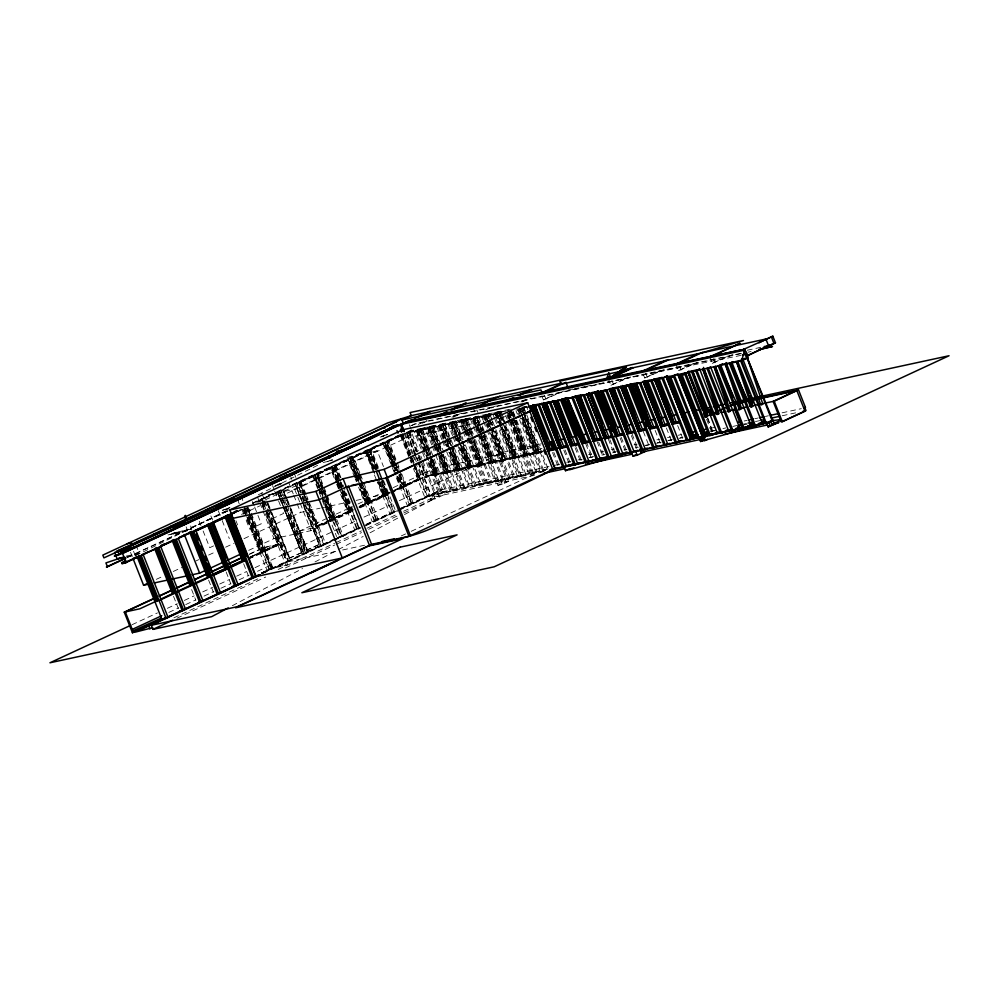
<?xml version="1.0" encoding="UTF-8"?>
<svg xmlns="http://www.w3.org/2000/svg" width="999" height="999" viewBox="0 0 999 999"><rect width="100%" height="100%" fill="white"/><g stroke="black" fill="none" stroke-linecap="round" stroke-linejoin="round"><path stroke-width="0.75" stroke-dasharray="5 3.75" d="M501.635 482.417L504.62 478.396L548.676 468.881M299.013 493.344L294.83 483.429L319.63 546.066L323.851 545.154L324.35 544.567L308.454 504.507M488.136 429.595L507.829 479.333L509.028 478.459M244.218 506.918L263.574 551.748L264.785 551.485L271.765 568.955L304.845 553.608M422.277 448.451L415.484 431.293L422.053 428.234L443.306 423.651L468.106 486.288L461.538 489.335L445.779 449.538M443.106 439.323L437.999 426.423L444.567 423.376L454.557 421.216L461.888 439.722M453.459 434.615L449.263 423.988L455.831 420.941L463.161 439.448M477.447 433.441L471.778 419.13L478.346 416.071L488.336 413.911L489.46 416.758M487.574 428.171L483.029 416.695L489.61 413.648L509.428 409.365M232.33 605.719L302.572 568.518M314.972 561.962L337.013 550.287M338.386 549.562L363.174 536.426M370.067 532.779L398.988 517.47M404.495 514.547L433.416 499.225L431.805 495.154M424.388 457.255L414.21 431.568L416.121 430.557L420.791 428.509L430.931 454.133M431.705 444.867L425.474 429.133L432.043 426.086L442.657 452.897M441.833 439.597L436.725 426.698L438.636 425.699L443.306 423.651L447.689 436.65M452.535 435.739L447.989 424.263L449.9 423.264L454.258 434.265M462.662 430.469L459.253 421.828L461.151 420.829L464.373 428.933M472.24 423.763L470.504 419.405L472.415 418.394L476.198 427.947M483.116 420.367L481.768 416.97L488.336 413.911L489.31 416.808M494.368 417.932L493.019 414.535L499.6 411.488L501.286 415.759M135.564 555.719L229.021 509.315M258.316 494.767L319.692 464.285M264.835 551.485L265.522 551.148L250.861 514.098M326.698 496.041L341.87 536.426L357.43 529.208L342.108 490.571M352.485 510.814L353.171 510.489L347.664 496.59M399.675 470.741L405.756 486.088L405.07 486.413L403.796 486.688L394.118 464.273M261.513 573.139L273.039 567.757L287.612 564.61L266.084 510.464M327.585 461.476L334.066 459.053L329.957 460.964M381.531 436.438L384.278 435.177M172.203 534.153L176.311 532.255M224.787 509.752L228.896 507.854M173.252 533.928L177.36 532.017M225.836 509.527L229.945 507.629L222.415 510.277L228.721 508.903M278.421 485.127L281.169 483.866M127.622 557.142L228.147 510.501M410.801 425.749L415.272 423.676L740.621 353.371M127.26 557.567L229.208 510.264M411.85 425.524L414.685 424.213L741.982 353.484M228.084 510.814L183.192 531.655L168.044 534.927M126.436 557.08L135.102 555.207L139.211 553.296L136.601 546.703M191.796 528.908L173.938 532.767L169.83 534.665L187.687 530.806L191.796 528.908L190.222 524.937M418.219 424.45L426.573 420.567M422.252 423.226L427.822 420.641M233.754 511.763L236.588 510.452M252.697 502.972L399.787 434.727L404.22 433.728L412.137 453.721M233.129 512.425L237.35 510.464M252.422 503.471L261.251 499.375M296.89 482.992L280.744 490.334L284.128 498.876M303.309 494.892L298.276 482.192L313.836 474.975L318.868 487.674M321.953 489.585L315.809 474.063L331.368 466.845L337.512 482.367M376.211 469.418L368.394 449.662L383.953 442.445L395.129 470.666M395.417 465.522L385.926 441.533L401.473 434.315L409.865 455.482M232.929 512.812L240.697 509.215M256.094 502.072L262.462 499.113L265.821 507.579M299.488 481.93L304.533 494.63L299.488 481.93L315.047 474.712L324.575 498.701M323.014 488.986L317.02 473.801L332.58 466.583L338.736 482.105M357.392 476.798L350.112 458.454L334.553 465.671L340.709 481.193M362.649 484.29L352.073 457.542L367.632 450.324L375.474 470.067M377.322 468.918L369.605 449.4L385.164 442.182L394.692 466.171M402.697 434.053L427.547 496.678L411.988 503.896L405.02 486.426L420.629 479.195L402.697 434.053L387.137 441.271L399.425 472.365M406.081 432.542L410.801 430.669L418.681 450.599M230.906 514.135L240.809 509.54M256.918 502.06L404.008 433.816M233.479 513.299L241.92 509.378M429.545 454.52L420.791 428.509L411.613 430.494L405.045 433.541L501.423 412.712M233.866 513.211L242.307 509.29M258.429 501.81L261.251 500.511M299.75 482.642L313.836 476.111L318.419 487.687M317.282 474.513L331.356 467.982L335.939 479.557M334.815 466.383L348.888 459.852L354.62 474.313M352.335 458.241L366.421 451.71L373.289 469.08M369.867 450.112L383.941 443.581L394.83 471.078M387.4 441.983L401.473 435.452L409.49 455.706M230.469 514.997L241.721 509.765M257.842 502.297L262.075 500.337L261.726 499.463L260.514 499.725L260.851 500.599L262.075 500.337M269.043 508.241L265.634 499.637L278.484 493.818L279.62 496.69M286.001 498.676L283.167 491.508L296.016 485.689L298.851 492.857M414.21 431.568L422.053 428.234L428.821 445.329M267.932 494.905L294.618 489.135L377.235 450.799L383.466 466.545M241.533 514.385L259.802 505.906M279.47 496.778L405.956 438.086L483.716 421.291M425.474 429.133L432.043 426.086L437.4 441.97M451.885 417.195L460.314 413.286M453.121 417.282L461.55 413.374M436.725 426.698L444.567 423.376L469.368 486.014L462.799 489.06L448.164 452.11M437.999 426.423L444.567 423.376L448.951 436.376M447.989 424.263L455.831 420.941L462.162 439.722M449.263 423.988L455.831 420.941M459.253 421.828L465.821 418.781L470.329 430.169M463.936 430.194L460.514 421.553L467.082 418.506L471.603 429.895M485.664 409.902L491.283 407.292M491.108 408.029L495.329 406.069M470.504 419.405L478.346 416.071L481.73 424.612M481.768 416.97L489.61 413.648L491.858 419.343M493.019 414.535L499.6 411.488L487.3 414.71L488.986 418.943M494.293 414.26L500.861 411.213L525.661 473.851L519.093 476.898L499.962 428.583M520.841 401.948L526.461 399.338M497.152 413.049L499.038 412.175L499.388 413.049L497.49 413.923M522.077 402.023L530.506 398.114M213.599 545.891L209.753 547.689L203.134 530.993M271.965 518.818L283.541 513.449L281.893 509.278M521.653 408.291L520.017 409.066L527.547 407.43M156.319 579.345L163.386 576.061M173.289 571.465L181.768 567.532M195.916 560.963L198.739 559.652M208.641 555.057L215.709 551.785M225.612 547.19L234.103 543.244M243.993 538.661L300.574 512.412L320.092 508.191M541.82 395.904L543.381 399.862L560.239 392.045M543.381 399.862L564.285 390.821M248.714 550.349L273.976 538.636L311.039 530.631L329.245 522.177M608.316 378.658L610.938 385.264L627.784 377.447M610.938 385.264L630.431 376.873M249.738 553.933L263.836 547.39L279.458 544.018L251.261 557.105M249.176 554.457L264.897 547.165M326.935 518.381L298.301 531.655L306.456 552.247L260.714 573.214M328.346 517.719L352.335 506.593M357.992 503.971L391.858 488.249M393.269 487.599L434.203 468.606L540.546 445.629M250.662 556.705L261.726 551.873L250.462 557.105M360.052 505.956L366.895 503.084L359.865 506.343M389.485 492.307L386.663 493.606L387.874 493.344M395.117 489.685L401.96 486.813L394.917 490.084M248.239 557.929L260.901 552.047L246.004 514.435M264.36 550.449L278.434 543.918L265.259 510.639M316.945 526.048L325.387 522.14M326.798 521.478L331.019 519.517L322.427 497.814M334.465 517.919L348.551 511.388L339.96 489.685M359.041 506.518L366.071 503.259L359.777 487.337M369.53 501.66L383.604 495.129L378.446 482.105M387.063 493.518L389.872 492.22M391.283 491.558L401.136 486.988L395.404 472.527M404.583 485.389L418.668 478.858L414.647 468.731M328.758 521.141L314.685 527.672L300.112 530.819M330.157 520.491L354.083 509.39M359.715 506.78L389.273 493.069M394.905 490.459L424.45 476.748L529.895 453.958L542.057 448.314M248.189 558.891L262.812 552.41L248.002 559.278M264.785 551.485L280.394 544.268L263.574 551.748L245.692 506.593M325.349 523.089L316.159 527.36L305.269 502.135M321.928 497.627L330.981 520.479L332.929 519.88L327.972 522.177M340.959 487.749L350.462 511.738L333.691 519.218L324.013 496.803M343.394 491.333L351.211 511.088L353.171 510.489L351.211 511.088L337.912 480.257M358.991 507.48L367.982 503.608M389.822 493.181L386.276 494.83L380.831 482.217M391.233 492.519L403.097 487.337L398.576 476.061M420.629 479.195L403.796 486.688L398.776 473.988M326.561 522.827L316.159 527.36L307.217 504.782M350.512 511.725L334.902 518.956L323.189 489.323L341.87 536.426M359.553 507.529L368.044 503.596L357.954 478.209M360.277 483.341L368.743 502.959L385.564 495.467L383.566 496.078L377.909 481.793M403.097 487.337L386.276 494.83L381.243 482.13M418.281 462.275L424.4 477.809L426.848 476.798L420.779 461.451M330.644 521.528L353.059 511.138M360.052 507.879L392.27 492.944M643.144 374.001L644.717 377.959L662.974 369.493M424.4 477.809L436.363 474.737L430.032 455.956M442.582 492.857L435.664 475.387L438.111 474.363L430.881 456.131M644.717 377.959L664.198 369.58M458.404 469.98L456.518 470.854L449.3 452.609M449.275 447.914L458.179 470.517L470.142 467.445L461.863 442.882M675.873 364.061L678.483 370.666L693.93 363.499M131.993 624.725L157.442 612.911M167.345 608.316L177.248 603.721M184.315 600.449L194.218 595.854M202.71 591.908L212.612 587.325M219.68 584.04L229.583 579.445M236.651 576.161L246.553 571.565M255.045 567.632L332.842 531.543M334.253 530.881L356.88 520.379M363.961 517.095L393.656 503.321M399.313 500.699L504.857 451.723L541.383 443.831M678.483 370.666L697.976 362.275M468.081 438.086L480.694 465.646L483.141 464.635L469.043 429.033M168.831 612.424L178.684 607.854M185.727 604.582L195.579 600.012M204.021 596.103L213.873 591.533M220.904 588.261L230.757 583.691M239.211 579.77L249.063 575.199M257.505 571.278L270.167 565.409M269.605 509.677L288.898 558.391L301.561 552.622L283.404 506.768M289.972 508.703L306.431 550.262L319.081 544.492M288.898 558.391L301.748 552.584L283.591 506.718M306.431 550.262L319.28 544.443L299.413 494.293M709.652 356.768L712.262 363.374L727.709 356.206M499.038 480.619L508.866 478.533L489.173 428.559L501.948 461.063L503.921 460.139L494.18 431.256M271.641 512.187L290.771 560.514L284.578 562.337L288.798 561.426L261.501 492.395M284.628 510.077L302.098 554.208L308.291 552.372L290.846 508.316M359.203 527.522L305.407 552.472L333.491 539.71M366.271 524.238L398.838 509.128M400.249 508.466L442.357 489.198L434.203 468.606M504.47 425.924L515.172 457.704L503.209 460.789L505.656 459.765L494.43 431.393M334.727 539.135L360.302 527.272M365.809 524.712L395.567 510.901M401.148 508.316L442.357 489.198M712.262 363.374L733.154 354.333M261.875 573.339L336.226 538.836M339.061 537.524L358.554 528.483M365.634 525.199L396.441 510.901M402.098 508.279L433.279 493.818L500.399 479.308L502.022 483.391M262.712 573.151L269.792 569.88L248.851 517.12M332.829 540.621L304.158 553.758L285.564 506.78M334.24 539.972L339.897 537.35L325.112 500.124M366.471 525.012L374.962 521.078L356.805 475.387M397.29 510.714L394.455 512.037L381.893 480.444L387.537 494.555M398.701 510.064L410.015 504.82L398.613 476.048M262.787 573.488L360.876 527.971M365.522 525.824L397.664 510.988M398.763 510.402L435.601 493.306L422.527 460.314M514.697 457.817L512.812 458.691L501.011 428.871M511.913 418.581L526.436 455.282L514.473 458.354L526.436 455.282L513.773 417.719M173.888 617.832L259.865 577.946M278.184 569.442L334.565 543.294M335.964 542.644L361.338 530.869M366.97 528.259L397.977 513.873M403.621 511.251L434.503 496.928L536.987 474.775M403.821 512.962L433.416 499.225L430.394 498.826L430.781 499.8L439.16 495.916M176.91 618.244L265.709 577.047M285.439 567.894L334.765 545.004M336.176 544.343L361.538 532.579M368.594 529.308L398.189 515.571M430.781 499.8L435.002 498.888L443.381 494.992M466.808 430.332L487.612 483.129L496.291 481.218L500.399 479.308M485.614 434.415L503.146 478.721L495.304 482.042L476.735 435.139M496.578 481.768L503.146 478.721M510.839 477.622L504.62 478.396L500.511 480.307L502.135 484.378L510.514 480.494M507.829 479.333L514.41 476.286L492.395 420.704M478.009 434.865L497.914 485.289L506.293 481.406M401.348 535.889L405.582 533.928M411.226 531.306L536.8 473.039M542.807 471.166L521.84 418.444L535.726 453.758L525.724 455.919L511.263 419.193M402.485 434.153L409.865 454.395M416.321 451.498L408.491 431.743L410.801 430.669M430.931 457.53L419.755 429.308L422.053 428.234L428.384 447.015M419.755 429.308L432.043 426.086M440.509 450.861L431.006 426.873L433.316 425.811L458.116 488.449L451.536 491.496L438.037 457.392M457.442 431.893L453.534 422.003L465.821 418.781L468.743 427.447M468.144 428.047L464.785 419.58L467.082 418.506L470.005 427.172M479.395 425.611L476.048 417.145L478.346 416.071L480.294 421.853M487.3 414.71L489.61 413.648L490.584 416.533M500.237 416.508L498.563 412.275L500.861 411.213M441.321 493.131L416.595 430.457L406.605 432.617L417.732 460.864L406.605 432.617M439.135 453.171L446.915 472.952L458.878 469.88L451.098 446.765M463.998 488.199L456.918 470.791L458.878 469.88L451.061 450.112M480.694 465.646L490.771 463.449L497.777 480.894M524.55 456.156L510.002 419.468M452.734 490.621L439.036 456.243M521.416 413.936L536.987 453.484L542.445 451.81M486.513 483.329L466.658 433.429M531.543 473.601L511.138 422.29M323.851 545.154L299.051 482.517L279.27 490.646L282.655 499.188M263.436 503.046L261.738 498.776L281.518 490.646M431.643 495.229L429.021 496.366L416.084 463.673M415.484 431.293L418.344 430.082L425.562 448.314M471.778 419.13L474.637 417.919L478.421 427.472M483.029 416.695L485.889 415.484L487.387 419.255M465.821 418.781L463.049 419.955L466.583 428.459M431.493 495.217L435.189 493.968M340.222 477.772L335.289 465.322L331.855 466.246L337.999 481.768M747.302 350.224L762.424 346.965M748.064 352.172L751.111 351.511M380.169 437.075L383.604 436.338M457.255 420.629L477.085 416.346L479.333 422.04M408.491 431.743L418.481 429.582L429.108 456.393M431.006 426.873L441.009 424.712L450.499 448.701M464.785 419.58L474.775 417.42L477.01 423.064M476.048 417.145L486.038 414.985L487.712 419.218M498.563 412.275L508.079 410.214M521.553 407.305L527.584 406.006M417.869 430.182L427.922 455.581L417.869 430.182L427.859 428.022L435.114 446.366M435.239 443.294L429.12 427.747L439.11 425.586L445.816 442.532M445.392 438.024L440.384 425.324L450.374 423.164L454.283 433.042M455.532 432.767L451.635 422.889L461.625 420.729L466.096 432.018M476.248 426.76L472.889 418.294L462.899 420.454L466.246 428.921M474.15 418.019L479.745 432.13L474.15 418.019L484.153 415.859L485.826 420.092L484.153 415.859M485.414 415.584L489.885 426.873L485.414 415.584L495.404 413.424L500.437 426.123M506.193 411.101L496.678 413.149L498.351 417.382M522.677 407.53L527.197 406.556M526.423 407.205L521.903 408.179L524.188 413.973M519.667 408.778L527.322 407.167M385.926 441.533L388.661 440.946L396.591 460.939M500.487 417.669L518.793 413.711M368.394 449.662L371.141 449.075L378.496 467.657M323.189 462.487L332.192 460.539M347.202 457.292L377.235 450.799M315.809 474.063L318.556 473.476L326.473 493.469M306.131 494.505L301.024 481.605L299.013 481.855L302.797 491.408M298.276 482.192L301.024 481.605M296.016 485.689L298.264 492.982M283.167 491.508L285.439 495.679M278.484 493.818L279.033 496.815M261.738 498.776L265.971 497.864M263.998 498.788L259.777 499.7L261.451 503.933M542.107 450.936L537.2 452.472L544.73 450.836M541.495 451.223L538.486 451.873L523.588 414.248M431.493 458.941L437.637 474.463L447.627 472.302L440.809 452.085M472.052 437.924L482.667 464.735L492.657 462.574L482.43 432.242M479.957 427.023L493.931 462.3L503.921 460.139L491.071 427.684M492.332 427.41L505.182 459.865L515.172 457.704L502.884 426.66M445.741 473.189L435.664 475.387L430.094 461.251M446.915 472.952L456.993 470.754L449.725 452.41L456.918 470.791M458.179 470.517L468.256 468.319L459.827 447.165L475.087 485.839M479.508 465.884L469.443 468.081L456.093 434.19L469.518 468.044M502.022 461.014L491.958 463.211L480.269 433.554M536.987 453.484L546.59 451.386M405.756 486.088L404.545 486.351L399.612 473.901M321.591 507.867L350.125 501.698M356.131 500.399L389.16 493.269M588.548 454.645L591.583 453.983M600.686 452.01L603.733 451.361M611.313 449.725L614.348 449.063M634.09 444.805L637.125 444.143M656.855 439.872L659.889 439.223M667.482 437.587L670.516 436.925M678.109 435.289L681.143 434.627M709.989 428.396L716.058 427.085M744.18 421.004L747.215 420.354M754.782 418.718L757.816 418.057M765.396 416.421L768.418 415.771M782.067 412.824L801.323 408.666M126.224 556.106L139.211 553.296M566.733 462.312L570.978 461.401M578.046 459.877L582.192 459.39M589.01 457.505L593.556 456.518M613.261 452.26L616.296 451.61M623.875 449.975L626.897 449.313M645.092 445.392L649.637 444.405M657.217 442.769L660.252 442.107M667.819 440.472L672.377 439.498M679.944 437.849L682.979 437.2M710.264 431.306L714.809 430.319M722.939 428.559L725.774 427.947M732.841 426.423L738.498 425.199M743.568 424.1L746.54 423.464M755.469 421.541L759.927 420.579M782.217 415.759L797.09 412.537M549 466.558L440.721 489.96L432.567 469.368M555.094 465.247L559.665 464.248M589.772 457.742L592.819 457.092M601.922 455.119L604.957 454.47M612.549 452.822L615.584 452.172M635.314 447.902L638.349 447.252M645.941 445.604L648.975 444.955M656.568 443.319L661.126 442.332M668.718 440.684L671.753 440.035M679.345 438.399L682.379 437.737M711.213 431.506L715.771 430.519M351.611 509.877L352.822 509.615M478.334 484.652L488.324 482.492M512.1 477.347L522.102 475.187M534.627 472.49L546.915 469.255L525.499 415.159M429.17 495.716L547.265 470.204M543.381 471.653L424.8 497.277L413.411 468.506M335.639 518.618L333.691 519.218L325.861 499.463M330.981 520.479L332.192 520.217L319.817 488.961M497.914 485.289L502.135 484.378M263.249 547.927L277.822 544.78M279.608 544.617L278.384 544.88L266.009 513.623M344.555 490.971L359.403 528.296L356.655 528.896L341.92 491.658M265.522 551.148L264.31 551.411L250.786 517.257M337.163 537.937L341.383 537.025L325.062 495.816M319.28 544.443L303.371 505.881M321.603 545.154L325.824 544.243L306.693 495.916M304.171 549.375L305.232 549.138M301.748 552.584L283.004 506.843M302.098 554.208L306.318 553.296L281.331 490.209M271.815 564.647L270.754 564.872L273.039 567.757M288.037 561.775L336.563 551.286M342.632 549.974L365.372 545.067M317.42 527.085L304.907 495.666M568.381 389.922L572.951 389.011M574.475 388.698L579.058 387.787M580.581 387.475L585.152 386.563M586.675 386.263L597.352 384.128M598.876 383.816L740.721 355.444M496.291 481.218L497.614 480.969M743.93 424.675L746.99 424.238M460.514 421.553L464.298 429.82M464.935 431.206L467.457 436.713M393.519 462.874L384.44 441.858L393.943 465.846M375.387 469.605L366.92 449.987L374.737 469.742M356.044 473.526L349.388 458.116L351.598 457.455L369.48 502.609L370.691 502.347L364.048 485.564M356.643 474.937L359.665 481.943M337.3 478.858L331.855 466.246L336.076 465.334L341.183 478.234M319.78 487L314.335 474.388L320.479 489.91M320.379 488.399L323.401 495.404M304.67 500.736L296.803 482.517L321.69 545.629M299.613 494.767L301.998 500.424M302.597 501.848L321.104 545.754L304.757 504.47M281.656 496.316L279.27 490.646L283.491 489.735L286.913 498.376M282.255 497.727L285.239 504.807M285.839 506.231L305.557 552.971L288.074 508.841M283.279 505.731L277.297 491.558L284.066 508.653M283.866 507.142L303.584 553.883L284.977 506.905M262.937 501.61L265.921 508.691M266.521 510.114L288.024 561.101L268.856 512.699M535.764 471.665L515.322 420.342M352.435 510.826L359.403 528.296M713.336 358.841L714.897 362.799M707.292 418.169L712.924 432.405M706.568 419.218L711.663 432.117M679.557 366.133L681.131 370.092M677.647 425.549L682.717 438.361M645.779 373.439L647.352 377.397M666.395 427.984L671.465 440.796M655.132 430.419L660.202 443.231M643.306 431.431L648.95 445.666M612.012 380.731L613.573 384.69M632.055 433.866L637.712 448.176M631.343 435.564L636.45 448.451M621.141 437.162L626.46 450.611M620.092 437.987L625.187 450.886M609.877 439.597L615.734 454.383M608.266 438.998L613.935 453.321M598.613 442.033L604.47 456.818M597.002 441.433L602.672 455.744M586.301 441.77L592.682 457.904M585.751 443.868L591.383 458.104M576.323 447.452L581.393 460.264M575.049 447.727L580.132 460.539M544.455 395.329L546.028 399.288M565.059 449.887L570.129 462.699M563.798 450.149L568.868 462.962M553.808 452.31L558.878 465.122M552.534 452.584L557.604 465.397M526.798 407.23L527.697 409.503M523.951 407.767L526.198 413.461M526.76 414.885L548.176 468.981L541.608 472.028L516.808 409.39M524.937 413.736L522.115 406.618L523.576 410.951M524.762 415.422L539.435 452.472L537.549 453.346L523.126 417.345M521.64 408.828L523.876 414.473M524.438 415.884L538.961 452.572L526.785 416.458M521.291 408.466L523.014 412.812M519.817 407.679L521.49 411.913M523.726 417.57L537.699 452.847L535.327 453.821L521.228 418.219M519.667 408.191L521.153 411.95M519.755 409.702L521.99 415.347M522.539 416.758L543.906 470.966M519.08 408.941L521.94 416.183M522.514 417.632L536.263 452.36L527.222 454.308L512.899 418.131M517.794 409.54L520.654 416.77M515.996 410.801L517.27 414.036M519.517 419.717L540.347 472.302M513.249 411.625L516.071 418.743M516.633 420.167L536.925 471.416L530.344 474.463L508.966 420.454M511.975 411.875L514.772 418.931M511.788 413.511L514.085 419.293M514.647 420.741L528.171 454.895L526.286 455.781L512.762 421.615M509.827 409.84L512.612 416.895M513.174 418.306L527.697 455.007L537.699 452.847L524.063 412.4M510.039 410.901L512.325 416.683M508.553 410.114L511.351 417.17M509.328 412.937L512.187 420.179M509.577 413.986L510.714 416.883M513.011 422.677L525.961 455.382L524.075 456.256L510.551 422.102M511.288 419.193L525.811 455.881M532.654 473.401L525.724 455.919L527.697 455.007L512.125 408.778M508.391 412.824L525.012 454.782L515.959 456.743L502.784 423.464M508.341 415.234L510.576 420.879M507.679 414.86L509.977 420.654M506.893 415.222L508.404 419.043M505.631 415.497L507.142 419.318M507.704 420.729L529.083 474.737L533.354 472.752L513.923 417.732M501.835 417.132L524.4 474.125L517.819 477.172L497.564 426.011M501.098 417.395L502.247 420.279M504.545 426.073L516.92 457.33L515.022 458.204L496.828 412.649M500.799 417.919L501.91 420.741M504.145 426.386L516.446 457.43L501.835 414.098M499.35 414.772L502.21 422.015M497.302 412.55L498.976 416.783M499.537 418.194L502.322 425.249M498.913 418.793L500.024 421.615L497.789 415.984M521.391 475.836L502.26 427.26L514.473 458.354M496.565 413.811L501.148 425.387M501.71 426.835L513.748 457.217L504.707 459.178L492.107 427.335M500.998 427.535L520.129 476.111M494.93 413.536L498.713 423.089M496.016 418.631L497.714 422.889M494.755 418.906L497.002 424.587M491.695 422.39L492.844 425.299M495.042 430.856L513.136 476.56L506.568 479.607L483.491 421.341M487.774 414.61L489.273 418.381M489.847 419.817L492.132 425.611M489.535 420.354L491.77 425.999M487.512 415.759L488.661 418.656M489.235 420.104L491.533 425.899M488.274 420.629L490.509 426.273M487.949 420.704L490.247 426.486M490.821 427.934L503.771 460.639M485.564 415.084L490.497 427.535M491.071 428.983L503.446 460.239L501.548 461.126L490.322 432.754M510.139 478.259L492.12 432.517L503.209 460.789M485.302 416.246L487.587 422.028M488.161 423.476L489.31 426.373M491.608 432.155L502.485 459.652L493.444 461.613L476.261 418.194M488.623 427.147L486.388 421.503L488.598 427.16M483.678 415.959L488.024 426.96M504.62 478.396L506.243 482.48M476.91 409.927L477.947 412.562M482.255 425.949L485.114 433.154M481.555 427.634L483.841 433.429M484.34 434.69L501.885 478.983M473.214 407.854L474.787 411.813M476.523 417.045L483.166 433.828M483.741 435.277L494.405 462.2L491.958 463.211L498.876 480.694M479.245 428.708L480.369 431.531M480.931 432.942L492.657 462.574L490.297 463.548L476.773 429.395M478.983 428.921L481.281 434.702M481.855 436.151L492.507 463.074M478.084 427.072L474.3 417.52L477.085 416.346L481.943 430.794M478.658 428.521L480.956 434.315M481.53 435.751L492.182 462.674M480.307 433.541L492.032 463.174M474.038 418.681L477.485 427.36M478.059 428.808L480.344 434.59M480.919 436.039L491.233 462.087L482.192 464.036L473.026 440.884M476.798 428.171L479.595 435.227M480.157 436.638L490.771 463.449L479.008 433.828M473.364 426.61L476.173 433.716M472.115 431.206L473.289 434.165M475.474 439.672L491.895 481.143L485.314 484.203L464.46 431.518M470.854 431.481L473.713 438.711M474.2 439.947L490.621 481.418L484.053 484.465L466.57 440.334M465.259 419.468L468.469 427.584M468.693 429.458L471.491 436.513M464.997 420.629L467.869 427.859M468.444 429.308L470.729 435.102M463.524 419.855L467.994 431.143M468.556 432.555L471.341 439.61M471.903 441.021L481.406 465.01L479.033 465.984L468.381 439.073M467.157 429.907L470.017 437.137M470.267 438.186L481.256 465.509M462.787 421.103L466.795 431.243M467.37 432.679L470.229 439.922M470.804 441.371L479.97 464.523L470.929 466.471L462.912 446.216M464.935 430.382L467.807 437.624M463.199 431.793L466.046 438.998M465.334 444.93L480.631 483.578L474.063 486.625L457.142 443.918M462.45 441.146L479.358 483.853L472.789 486.9L455.881 444.193M454.008 421.903L457.792 431.468M458.366 432.904L461.226 440.147M463.511 445.929L471.878 467.07M459.677 437.537L460.789 440.359M463.024 446.004L471.403 467.17L481.406 465.01L472.152 437.562M453.746 423.064L457.18 431.743M459.478 437.537L460.614 440.422M459.528 440.634L452.26 422.277L442.27 424.438L447.302 437.137M461.763 446.278L470.142 467.445L467.782 468.419L459.415 447.29M452.11 422.777L459.34 441.021M459.902 442.47L469.992 467.944M456.143 433.391L451.785 422.39L454.557 421.216L461.376 441.433M456.718 434.84L459.577 442.07M460.152 443.519L469.667 467.544M451.635 422.889L455.556 432.767M476.361 485.564L469.443 468.081L471.403 467.17L462.649 441.171M451.523 423.539L456.68 436.563M457.255 438.012L460.114 445.242M460.689 446.69L468.718 466.958L459.665 468.906L451.073 447.202M456.518 438.686L457.642 441.508M454.832 435.714L457.117 441.496M454.033 436.063L456.618 442.569M453.059 437.075L455.344 442.844M442.744 424.338L448.826 439.685M449.388 441.133L452.26 448.364M452.834 449.812L460.626 469.493L458.741 470.379L440.534 424.812M447.864 438.549L450.649 445.604M451.211 447.015L460.152 469.605L452.36 446.491M442.482 425.499L447.065 437.075M447.639 438.524L450.499 445.754M440.384 425.324L446.528 440.846M447.09 442.257L449.875 449.313M450.437 450.724L465.097 487.999M440.272 425.974L446.565 441.895M447.14 443.344L457.455 469.38L448.414 471.341L431.231 427.934M446.378 443.943L447.49 446.765L445.229 441.133M438.636 425.699L445.292 442.482M445.866 443.931L447.003 446.828M443.668 440.746L445.916 446.428M442.395 441.021L445.217 448.126M443.219 454.308L456.843 488.723L450.274 491.77L435.639 454.82M438.711 445.005L431.493 426.773L429.595 427.647L436.813 445.891M439.285 446.453L442.145 453.696M442.719 455.144L449.363 471.928L447.477 472.802L440.834 456.019M441.071 452.272L448.888 472.028L443.044 454.695M429.745 427.147L437.013 445.492M437.562 446.903L440.359 453.958M440.921 455.369L447.627 472.302L445.654 473.226L437.862 453.446M437.387 447.34L438.536 450.224M429.27 427.247L435.352 442.594M435.914 444.043L438.786 451.273M439.36 452.722L447.152 472.415L445.254 473.289L437.462 453.596M429.12 427.747L435.264 443.269M438.062 450.337L435.826 444.68L438.573 451.76M440.297 455.981L453.846 490.434M429.008 428.409L435.889 445.766M436.451 447.215L439.323 454.458M439.897 455.906L446.191 471.815L437.15 473.776L430.282 456.406M435.676 447.777L438.474 454.832M427.385 428.121L433.454 443.469M434.028 444.917L436.888 452.16M432.967 444.592L426.735 428.858L433.316 425.811L438.673 441.695M433.529 446.016L435.789 451.698M432.267 446.291L435.077 453.396M430.994 450.824L446.853 490.884L440.284 493.931L427.897 462.662M433.079 459.565L445.591 491.158L439.011 494.205L424.95 458.678M420.229 429.208L430.319 454.682M419.967 430.357L429.707 454.957M429.657 457.804L436.363 474.737L426.373 476.898L420.229 461.376M426.136 449.762L428.421 455.556M430.719 461.338L436.213 475.237M418.007 429.682L425.237 447.927M425.811 449.363L428.096 455.157M430.394 460.951L435.889 474.837L434.003 475.724L427.36 458.928M430.157 461.226L435.739 475.337M417.744 430.844L425.774 451.098M426.348 452.547L427.485 455.444M429.782 461.226L434.94 474.25L425.899 476.198L420.167 461.738M416.121 430.557L426.785 457.48M422.839 449.875L425.649 456.98M439.11 496.978L437.5 492.907L433.391 494.805L435.002 498.888M409.365 424.8L411.613 430.494M420.854 456.068L421.965 458.903M409.528 430.944L421.928 462.262M422.377 463.399L434.328 493.581L429.732 495.716L417.894 465.821M420.204 460.002L408.966 431.643L406.193 432.804L414.086 452.734M433.279 493.818L434.503 496.928M418.556 457.142L419.667 459.965M408.703 432.792L416.158 451.61M418.444 457.392L419.592 460.289M407.08 432.517L418.306 460.876M418.881 462.325L424.962 477.672M418.344 462.25L431.318 495.292M414.647 454.158L417.47 461.276M418.032 462.699L430.994 495.442L426.773 496.353L414.26 464.772M404.932 433.079L413.948 455.856M414.51 457.28L417.332 464.398M412.699 455.144L415.522 462.25M410.352 454.882L401.973 433.716L400 434.64L409.503 458.628M410.914 456.293L413.711 463.361M412.038 459.865L414.398 465.821M414.897 467.107L419.83 479.557L418.618 479.82L414.26 468.818M410.414 456.893L419.355 479.47M410.065 457.155L412.362 462.937M400.736 434.652L410.252 458.691M410.826 460.127L411.975 463.024M410.052 460.039L411.176 462.862M397.152 462.362L399.4 468.044M401.648 473.738L413.461 503.583L409.24 504.495L397.852 475.724M395.666 460.614L387.874 440.934L386.663 441.196L399.038 472.452M397.964 466.396L399.101 469.293M400 473.813L411.988 503.896M394.617 461.863L386.688 441.858L382.467 442.769L395.317 475.224M395.179 463.274L397.427 468.968M399.675 474.65L411.501 504.495L407.267 505.407L395.879 476.635M395.979 466.933L398.214 472.577M385.164 442.182L394.667 466.171M394.505 467.257L395.616 470.079M395.654 470.891L384.428 442.532L383.204 442.794L401.086 487.949L402.297 487.687L396.228 472.34M397.365 476.323L401.835 487.612M383.554 480.444L395.941 511.713L391.72 512.624L379.77 482.442M378.134 468.743L370.342 449.063L369.131 449.325L376.923 469.006M382.729 480.319L388.224 494.218L387.013 494.48L382.08 482.03M369.605 449.4L376.898 467.744M377.085 469.992L369.168 449.987L364.947 450.899L373.888 473.476M381.581 481.356L393.968 512.624L389.747 513.536L377.235 481.943M379.932 481.368L392.482 512.949L376.935 520.167L363.286 485.751L369.955 502.697M374.113 468.906L366.895 450.661L365.684 450.924L374.625 473.501M379.27 481.918L384.777 495.816M373.688 468.931L366.421 450.586L350.861 457.804L357.005 473.326M378.708 481.63L384.303 495.741L368.743 502.959L360.926 483.204M366.183 451.76L374.775 473.464M378.221 482.155L383.379 495.179M374.438 474.887L376.673 480.531M359.84 472.952L353.609 457.205L349.388 458.116L360.002 484.927M360.402 474.363L363.211 481.468M363.773 482.892L378.409 519.842L374.188 520.754L360.564 486.338M352.822 457.192L363.561 484.34M352.073 457.542L359.365 475.874M359.927 477.285L361.039 480.107M360.676 480.969L351.636 458.116L347.415 459.028L354.682 477.385M361.251 482.392L376.436 520.754L372.215 521.678L358.591 487.262M357.567 474.737L360.364 481.793M350.112 458.454L356.256 473.976M355.444 474.138L349.363 458.791L348.151 459.053L355.369 477.297M356.019 475.586L358.304 481.368M358.878 482.817L367.245 503.958L366.034 504.22L359.39 487.425M355.045 474.238L348.888 458.716L333.341 465.934L342.832 489.922M355.594 475.649L366.77 503.871M355.194 475.761L357.48 481.555M355.944 478.746L357.093 481.63M355.232 478.796L356.356 481.618M343.082 485.014L347.09 495.142M341.109 482.292L342.395 485.427M334.078 465.584L340.147 480.931M340.721 482.38L343.594 489.61M344.156 491.058L351.96 510.751M339.772 480.569L334.103 466.258L329.882 467.17L336.039 482.692M340.334 481.993L343.156 489.098M343.718 490.521L358.903 528.896L354.682 529.807L339.947 492.569M339.298 483.516L341.546 489.16M332.58 466.583L337.612 479.283M338.162 480.694L340.397 486.338M338.561 483.191L341.358 490.247M336.763 479.383L331.843 466.933L330.619 467.195L336.7 482.529M337.337 480.819L339.635 486.613M341.92 492.395L349.712 512.087L348.501 512.35L340.709 492.657M338.074 483.778L340.859 490.834M341.421 492.245L349.238 512M336.513 481.006L339.385 488.236M337.275 483.978L340.135 491.221M336.588 484.103L339.385 491.158M327.035 494.892L343.356 536.113L339.136 537.025L324.388 499.787M326.124 494.592L317.757 473.464L316.546 473.726L322.627 489.06M317.02 473.801L322.627 487.912M323.189 490.509L334.428 518.881M321.129 485.864L316.583 474.388L312.362 475.299L318.506 490.821M321.69 487.287L324.5 494.393M322.515 490.996L323.626 493.818M321.029 491.321L323.826 498.376M314.31 475.062L319.243 487.512M319.418 489.085L331.718 520.142M318.993 489.135L321.853 496.366M313.099 475.324L318.019 487.774M318.531 489.048L321.466 496.453M319.068 492.232L321.853 499.288M322.415 500.699L336.626 536.588M300.237 481.593L307.455 499.825M308.029 501.273L318.107 526.748L316.895 527.01L306.818 501.535M305.095 496.041L307.904 503.096M303.371 492.857L306.243 500.087M303.871 496.303L306.656 503.359M294.355 473.501L295.916 477.46M296.303 483.116L299.688 491.658M301.948 497.352L304.195 503.046M298.838 494.418L301.111 500.149M290.771 476.735L291.808 479.37M294.618 489.135L299.712 502.01M300.274 503.446L311.039 530.631M288.674 482.367L293.207 493.806M293.768 495.242L296.603 502.397M297.178 503.821L300.574 512.412M299.95 530.894L308.104 551.485M287.475 499.787L290.284 506.893M286.014 497.115L288.848 504.283M289.423 505.719L307.005 550.137M283.554 491.421L286.388 498.588M286.963 500.024L289.797 507.192M290.359 508.616L306.818 550.174M286.563 500.112L289.398 507.267M284.69 500.299L287.512 507.417M283.216 500.611L286.039 507.729M286.601 509.153L304.071 553.284M281.618 496.815L279.358 491.121L263.224 498.464L268.294 511.276M282.18 498.239L284.99 505.357M278.783 491.246L281.031 496.94M281.593 498.364L284.415 505.482M280.182 498.126L283.029 505.282M278.296 493.868L279.433 496.728M279.995 498.164L282.829 505.332M279.608 498.251L282.442 505.419M272.527 485.639L274.176 489.81M274.725 491.196L278.034 499.537M278.584 500.936L281.331 507.892M268.256 503.658L271.079 510.764M266.783 500.949L269.618 508.116M270.192 509.552L289.473 558.266M267.732 503.858L270.567 511.026M271.129 512.45L289.285 558.316M268.057 513.224L287.312 561.738M263.998 504.47L286.551 561.426M262.637 501.773L265.509 509.015M262.362 502.197L265.16 509.253M265.722 510.664L279.133 544.53M261.825 501.96L264.685 509.19M262.575 504.932L265.434 512.175M262.013 505.344L264.797 512.4M265.359 513.811L285.964 565.372L271.403 568.518L261.501 572.976L271.403 568.518L251.174 517.17M257.555 497.152L259.253 501.436M259.815 502.872L273.976 538.636M252.46 501.535L254.108 505.706M254.658 507.092L257.405 514.048M257.954 515.434L261.263 523.788L249.688 529.158L245.292 518.031M249.787 509.403L250.162 510.377M251.298 513.211L273.239 568.643L269.018 569.555L248.127 516.795M247.989 506.868L250.287 512.649M263.836 547.39L271.99 567.981M251.386 517.619L271.765 568.955M247.352 508.578L250.212 515.809M246.915 508.054L248.202 511.288M249.325 514.135L271.266 569.555L267.045 570.466L246.154 517.707M241.77 497.902L242.807 500.549M245.492 508.653L248.301 515.709M244.78 508.329L247.565 515.384M244.543 508.466L247.59 516.158M247.977 517.145L262.075 552.747L260.864 553.009L246.765 517.407M244.28 508.916L247.078 515.971M247.627 517.382L261.601 552.672M243.719 508.641L245.442 512.986M244.056 510.139L246.353 515.934M246.928 517.37L260.677 552.097M243.906 510.177L246.191 515.959M242.807 509.24L245.592 516.296M241.983 509.69L244.743 516.633M237.662 499.812L239.223 503.771M235.939 520.716L237.6 524.887M243.656 563.811L248.451 575.911M218.319 510.789L221.616 519.13M222.165 520.529L229.32 538.598M210.864 515.896L212.512 520.067M226.136 571.94L230.919 584.04M199.288 521.266L200.936 525.437M208.604 580.069L213.399 592.182M186.114 526.848L187.687 530.806M191.608 589.547L195.866 600.312M173.539 596.341L178.334 608.441M133.529 551.248L135.102 555.207M130.557 552.347L132.255 556.63M519.193 408.291L520.854 412.525M507.217 412.412L509.453 418.057M495.404 413.424L499.3 423.314M499.862 424.725L513.199 458.628M472.889 418.294L475.112 423.938M475.674 425.349L478.446 432.417M461.625 420.729L464.972 429.195M465.522 430.619L479.433 465.921M450.374 423.164L454.82 434.453M455.382 435.876L457.604 441.521M445.941 439.448L448.726 446.503M439.11 425.586L444.68 439.71M427.859 428.022L433.978 443.556M434.528 444.98L437.312 452.035M416.595 430.457L434.39 475.649M707.866 417.907L712.986 432.38M510.851 409.053L513.411 416.296M523.863 407.792L524.837 410.676M511.825 411.938L513.286 416.271M500.574 414.373L502.522 420.154M491.071 417.982L493.506 425.199M495.442 430.981L505.182 459.865M491.258 422.589L492.232 425.474M482.242 427.634L483.216 430.519M483.703 431.968L493.931 462.3M470.492 428.621L472.927 435.839M473.414 437.287L482.667 464.735M469.23 428.896L471.665 436.113M449.438 437.824L451.873 445.042M449.637 442.432L450.611 445.317M439.16 443.144L441.096 448.926M437.887 443.419L440.322 450.636M428.871 448.464L430.819 454.245M432.767 460.015L437.637 474.463M279.108 483.966L275 485.876L281.481 483.454L279.108 483.966M386.65 434.652L382.542 436.563L387.699 434.428L386.65 434.652M313.436 476.198L299.363 482.729L314.66 475.936L313.436 476.198M330.969 468.069L316.895 474.6L332.18 467.807L330.969 468.069M348.501 459.927L334.415 466.458L349.712 459.665L348.501 459.927M366.034 451.798L351.948 458.329L367.245 451.536L366.034 451.798M383.554 443.668L369.48 450.199L384.765 443.406L383.554 443.668M401.086 435.527L387.013 442.07L402.297 435.264L401.086 435.527M409.066 432.629L407.43 433.391L418.356 430.557L409.066 432.629M420.329 430.194L418.681 430.956L429.62 428.121L420.329 430.194M431.58 427.759L429.945 428.521L440.871 425.686L431.58 427.759M442.844 425.324L441.196 426.086L452.135 423.264L442.844 425.324M454.108 422.889L452.46 423.651L463.386 420.829L454.108 422.889M465.359 420.467L463.723 421.228L474.65 418.394L465.359 420.467M476.623 418.032L474.975 418.793L485.914 415.959L476.623 418.032M487.874 415.596L486.238 416.358L497.165 413.524L487.874 415.596M278.047 544.005L263.961 550.536L279.258 543.743L278.047 544.005M330.632 519.605L316.546 526.136L331.843 519.343L330.632 519.605M348.164 511.476L334.078 518.006L349.375 511.213L348.164 511.476M383.216 495.204L369.143 501.735L384.428 494.942L383.216 495.204M418.269 478.946L404.195 485.477L419.48 478.683L418.269 478.946M426.498 475.924L424.612 476.798L435.552 473.963L426.498 475.924M437.762 473.489L435.876 474.363L446.803 471.54L437.762 473.489M449.026 471.053L447.127 471.928L458.066 469.105L449.026 471.053M460.277 468.618L458.391 469.505L469.318 466.67L460.277 468.618M471.54 466.196L469.642 467.07L480.581 464.235L471.54 466.196M482.792 463.761L480.906 464.635L491.833 461.8L482.792 463.761M494.055 461.326L492.17 462.2L503.096 459.365L494.055 461.326M505.319 458.891L503.421 459.765L514.36 456.943L505.319 458.891M516.57 456.456L514.685 457.33L525.611 454.508L516.57 456.456M527.834 454.021L525.936 454.907L536.875 452.072L527.834 454.021M519.605 412.799L517.919 408.566L519.592 412.799M510.726 417.782L509.053 413.549L510.714 417.782M396.366 470.404L395.254 467.582L396.341 470.404M250.824 516.208L247.465 507.742L250.824 516.208"/><path stroke-width="1.5" d="M403.996 430.906L401.386 424.325L407.967 421.266L608.491 377.934L741.907 349.762L744.705 350.137L741.633 360.764L740.709 361.014L528.071 406.955M623.501 370.741L625.162 367.008L559.815 381.131L561.038 384.24L623.501 370.741L630.794 368.231M188.012 519.193L188.911 517.744M570.679 465.809L572.177 463.798M707.28 434.602L704.283 438.623L640.958 452.31M744.267 428.246L750.836 425.187L726.036 362.55L741.62 408.778L739.647 409.69L719.467 365.597L744.267 428.246L745.466 427.372M608.965 378.521L626.423 366.745L608.753 378.621L608.491 377.934M712.2 435.227L715.896 432.742L721.428 431.543M228.197 607.916L211.676 616.67L152.959 629.358L151.336 625.274M589.647 460.589L585.377 462.574L560.576 399.937L562.487 398.938L572.564 424.4M657.205 445.991L652.921 447.977L628.121 385.339L630.032 384.34L644.48 419.518M760.826 423.027L754.257 426.086L729.457 363.449L731.368 362.437M772.851 336.213L743.431 349.463L746.041 356.069L747.664 355.719L768.506 345.642L765.896 339.036L758.865 342.707L772.851 336.213L775.474 342.819L771.041 344.867M125.799 560.564L121.616 562.649L122.003 563.598L123.476 563.299M368.506 440.035L396.403 426.186L396.141 425.512L117.507 552.247L117.045 551.098M162.625 619.442L135.789 632.005L152.747 627.647M169.256 527.971L103.921 557.879L102.822 555.107L387.862 422.864L411.301 415.659L561.763 383.154M180.295 522.852L170.642 527.322L185.077 524.2L189.186 522.302L173.689 525.649M183.054 521.565L191.371 517.707M205.22 511.276L208.416 509.74L205.682 510.327L396.516 421.79L395.042 422.102M216.296 506.143L221.84 503.571M228.721 500.374L232.879 498.451M401.648 420.142L411.301 415.659L410.077 412.562L743.456 340.522L700.986 353.072M396.403 426.186L118.506 555.094L114.323 556.006L136.601 546.703L121.104 550.049M747.664 355.719L746.053 351.66L743.431 349.463L745.042 349.113L403.184 423.039L395.417 426.61L389.647 427.859M410.801 420.067L398.888 425.599L414.772 418.881M414.797 418.219L429.782 411.263M418.768 417.033L430.781 411.451M132.492 548.601L114.623 552.459L117.245 559.065L119.98 557.792M123.414 557.055L105.919 562.912L107.442 566.77L125.849 558.229M124.788 558.453L106.381 566.995L107.442 566.77M229.807 509.977L315.934 491.371L342.295 557.954L256.169 576.56L229.807 509.977L402.659 429.782L527.697 402.759L530.993 411.076L387.425 477.684L360.489 483.504M439.448 415.147L446.466 411.9M450.674 409.94L466.021 402.822M442.082 414.585L447.702 411.975M451.91 410.027L466.196 403.396M122.003 563.611L126.111 561.713M132.967 558.528L137.075 556.63L161.875 619.268L166.096 618.356L141.296 555.719L138.549 556.306L156.431 601.46L157.692 601.186L139.76 556.043L124.7 563.036L230.906 514.135L255.707 576.773L252.959 577.372M160.814 545.604L165.06 543.643M122.989 563.523L137.812 556.643M141.87 554.77L148.601 551.635M155.345 548.513L158.829 547.577L183.629 610.214L181.306 610.726M160.739 546.003L171.466 541.033M172.864 540.384L173.601 540.034L191.483 585.202L192.757 584.927L199.675 602.409L184.116 609.627L185.589 609.303L160.789 546.665L160.002 546.653L174.825 539.772L176.348 539.448L201.149 602.085L198.401 602.684M179.008 537.537L191.134 531.905L209.016 577.072L210.277 576.798L194.73 584.015M178.946 537.862L191.608 531.992L190.397 532.255M233.953 585.814L231.993 586.738L236.214 585.826L211.413 523.176L195.055 530.382L195.854 530.394L220.654 593.044L218.331 593.543L259.041 574.65M212.587 522.252L227.41 515.384L245.342 560.526L229.733 567.757M232.929 512.812L230.12 514.123L238.948 536.426M195.604 530.869L209.49 524.725L195.404 531.256M213.124 522.739L227.01 516.595L212.937 523.126M229.645 515.172L232.455 513.873M473.214 407.854L478.833 405.244M483.054 403.296L495.691 397.427M475.861 407.28L499.975 396.091M506.993 400.562L512.612 397.952M518.231 395.342L531.106 389.373M509.64 399.987L513.848 398.027M519.468 395.429L532.105 389.56M315.934 491.371L343.107 478.758L384.14 469.368L527.697 402.759M540.771 393.256L561.838 383.479M543.406 392.682L564.622 382.842M133.391 559.49L143.581 585.239L146.416 583.928M532.554 406.031L531.268 406.63L538.811 404.995M568.394 465.184L564.123 467.17L539.323 404.533L548.214 402.023M346.403 487.075L381.855 478.883L378.559 470.579M577.847 463.586L575.387 464.735L550.586 402.098L552.971 400.986L577.684 463.661L587.837 461.426M555.069 401.161L553.783 401.76L561.326 400.137M560.576 399.937L562.961 398.826L577.484 435.527M596.628 459.09L586.638 462.3L561.838 399.662L565.784 397.827M562.824 399.812L564.472 399.051M632.429 367.47L608.316 378.658L627.659 369.855M610.963 378.084L633.428 367.669M602.172 457.892L597.902 459.865L573.101 397.227L575.486 396.128L600.199 458.803M577.946 396.128L576.311 396.89L583.841 395.267M192.045 574.775L199.613 573.139L205.22 570.529M210.839 567.932L223.464 562.075M227.672 560.114L240.297 554.258M598.301 390.809L594.355 392.632L619.155 455.282L623.426 453.296L613.436 455.457L609.165 457.43L584.365 394.792M624.687 453.022L620.416 455.007L595.616 392.37L598.251 391.146M596.603 392.507L598.501 391.633M642.095 371.366L666.208 360.177M162.612 618.881L132.417 632.742L124.263 612.15L153.871 598.413M159.503 595.804L172.203 589.909M176.423 587.949L189.111 582.055M194.755 579.445L206.031 574.213M211.676 571.59L224.363 565.709M228.596 563.748L242.695 557.205M154.92 598.189L125.312 611.925L132.842 630.931L161.126 618.194M159.091 596.253L171.84 590.334M175.986 588.411L188.761 582.492M194.281 579.919L207.093 573.988M211.176 572.09L224.013 566.133M229.47 563.598L242.332 557.629M644.742 370.791L668.843 359.603M611.363 388.998L610.077 389.598L617.619 387.974M212.787 574.275L226.673 568.144L212.6 574.675M230.319 566.146L244.206 560.002L230.12 566.545L230.469 567.42M158.217 600.274L139.885 608.778L124.263 612.15M161.026 598.963L175.125 592.419M177.947 591.108L210.377 576.073M213.199 574.762L225.886 568.868M230.12 566.908L242.807 561.026M213.137 575.149L227.023 569.018L209.141 523.851L207.929 524.113M230.657 567.02L236.288 564.41M159.665 600.274L175.225 593.056L173.963 593.331L156.081 548.176M177.198 592.145L192.757 584.927L174.825 539.772M212.937 575.549L227.809 568.656L226.548 568.931L208.666 523.776M647.202 448.151L642.931 450.137L618.131 387.5L627.022 384.99M628.121 385.339L630.756 384.116M656.655 446.565L654.195 447.702L629.395 385.065L632.017 383.841M675.873 364.061L698.338 353.634M630.381 385.214L632.267 384.328M633.878 384.14L632.592 384.727L640.134 383.104M678.508 363.499L702.622 352.31M680.981 440.859L676.71 442.844L651.91 380.194L654.295 379.096L679.008 441.77M656.755 379.108L655.119 379.87L662.649 378.234M667.107 375.936L663.174 377.772L687.974 440.409L697.914 437.2M130.569 625.386L49.95 662.787L494.143 566.808L949.05 355.744L730.144 403.047M709.652 356.768L740.097 343.294L712.287 356.193M673.201 376.648L668.368 377.922L673.613 376.785M676.673 374.288L674.425 375.337L700.561 441.496L765.034 423.251M132.243 629.407L161.801 615.696M684.465 374.213L679.62 375.487L686.188 374.063M699.625 368.906L695.679 370.741L720.479 433.379L722.939 432.242M699.575 369.243L696.94 370.467L721.74 433.104L728.321 430.057L704.083 368.843M132.417 632.742L162.025 619.005M148.701 625.849L183.279 609.802M184.69 609.153L216.358 594.455M219.181 593.356L234.728 586.138L209.877 523.513M236.701 585.227L252.26 578.009L227.41 515.384M260.352 574.7L151.024 625.349L237.15 606.73L371.591 544.355L410.502 535.951L384.14 469.368M722.464 363.898L718.194 365.871L742.994 428.521L749.575 425.462M550.162 444.555L554.22 442.669L549.662 443.656M152.959 629.358L172.69 620.204M729.457 363.449L732.654 361.95M730.719 363.174L750.898 407.255L752.871 406.343L737.786 361.563L762.1 422.764L755.519 425.811L730.719 363.174L733.353 361.95M746.041 356.069L775.474 342.819M758.716 349.862L772.539 346.478L758.865 349.425M557.504 448.089L559.39 447.202L560.214 447.977M566.421 466.096L541.708 403.421L559.502 448.613L561.95 447.602L544.418 403.321L542.532 404.195L550.062 402.56M566.121 397.677L583.99 442.844L586.301 441.77L567.744 398.289L577.372 427.222M575.486 396.128L593.281 441.321L595.254 440.409L580.157 395.629M311.401 572.702L337.05 560.801M602.534 438.349L604.42 437.475L604.77 438.349M614.61 436.688L616.508 435.814L615.534 432.929M633.978 451.498L609.265 388.823L627.135 433.978M551.598 469.88L555.869 467.894M555.332 468.456L552.872 469.605L529.795 411.326M554.058 469.343L432.842 527.784C412.837 536.975 390.996 540.684 369.468 545.342L343.107 478.758M645.242 449.075L638.311 431.593L640.759 430.569L623.226 386.288L621.341 387.162L628.87 385.539M567.132 465.459L562.862 467.445L538.061 404.807M568.069 465.709L569.88 464.86M578.396 463.024L574.113 465.01L549.313 402.372M563.848 466.62L565.459 470.691L569.567 468.793M667.757 444.205L660.826 426.723L669.305 424.4M565.459 470.691L573.876 467.844M671.728 422.989L672.802 423.651L671.116 419.418M680.182 422.527L672.09 424.288L674.063 423.376L658.965 378.596L676.523 422.702M600.911 458.154L596.64 460.139L571.84 397.502M723.651 408.454L708.978 415.259L727.16 407.093M731.655 404.732L733.303 403.971M729.932 405.794L749.375 400.911M634.677 450.861L630.406 452.847L605.606 390.209M631.68 452.572L634.14 451.423M637.424 450.274L635.614 451.111L637.237 455.182L645.616 451.298M645.941 448.426L641.67 450.412L616.87 387.774M606.88 389.935L633.016 456.093L635.801 454.807M738.461 409.927L740.346 409.053L725.262 364.273M668.456 443.568L664.185 445.542L639.385 382.904M669.73 443.294L665.459 445.267L640.646 382.629M679.72 441.133L675.449 443.106L650.649 380.469M697.789 435.114L691.62 436.675L698.189 435.252M709.04 432.679L702.884 434.24L708.141 433.104M749.887 406.306L774.188 401.173L798.513 389.885L805.431 407.367L803.783 408.129M699.225 437.974L705.806 434.927M704.982 435.676L703.171 436.513L704.782 440.584L707.529 439.323M711.688 434.665L709.215 435.814L684.415 373.176M713.498 433.828L702.597 436.413L677.797 373.776M738.573 422.215L740.858 421.316M700.561 441.496L704.67 439.597L703.471 436.551M724.75 431.393L727.047 430.332M738.748 425.824L741.445 424.563M738.199 426.336L740.858 425.099L734.302 408.541M738.311 427.897L731.743 430.944L706.942 368.306M768.306 421.99L773.026 420.392L769.792 421.665M549.487 470.329L768.793 422.365L767.819 422.577M771.84 424.026L781.218 420.267M803.958 411.463L781.28 421.99L773.139 401.398L795.816 390.871L752.409 400.249M532.917 405.869L536.176 405.094M572.964 397.152L565.047 399.325L572.577 397.702M651.773 380.119L643.856 382.292L651.385 380.669M744.979 359.028L748.214 357.754L746.827 354.233L742.245 355.144M595.616 392.37L615.796 436.451L618.244 435.439L600.711 391.158L598.826 392.033L606.356 390.397M629.395 385.065L649.662 429.12M598.938 459.078L588.948 461.238L564.223 398.551L582.579 443.618L584.465 442.732L566.933 398.451M622.889 453.858L598.001 391.258L616.358 436.313M738.074 426.361L740.858 425.099M539.323 404.533L542.182 403.321L560.064 448.476M550.586 402.098L553.446 400.886L571.316 446.041M573.101 397.227L575.961 396.016L593.843 441.183M618.131 387.5L620.991 386.288L638.873 431.443M651.91 380.194L654.77 378.996L672.652 424.15M569.68 469.78L631.393 452.023M620.229 370.517L732.117 346.341M734.752 345.766L765.896 339.036M401.96 419.93L540.909 389.91L541.87 392.332M384.041 428.059L385.09 427.822M392.307 426.261L399.525 424.712M401.386 424.325L744.705 350.137M770.154 344.88L771.777 344.53M764.048 346.603L771.153 345.08M741.57 359.19L747.289 357.954L774.25 423.501M741.495 359.777L744.505 359.128M532.43 405.432L538.461 404.12M577.459 395.691L580.481 395.042M611.463 456.368L586.738 393.693L605.094 438.748M591.733 392.607L594.755 391.958M596.74 391.533L609.527 424.013L596.253 391.633L607.492 420.005M617.27 387.1L609.74 388.723L627.609 433.878M635.264 383.204L632.255 383.853L650.137 429.021M669.392 424.875L660.826 426.723L643.031 381.531L649.537 380.119M656.281 378.671L662.3 377.36M688.548 371.69L696.078 370.067M699.799 369.255L717.12 414.56L719.093 413.648L703.521 367.42M722.314 364.398L728.346 363.087M735.089 361.638L742.619 360.002M544.418 403.321L550.449 402.01M558.691 400.237L555.681 400.886L573.214 445.167L576.223 444.518M579.707 395.691L582.717 395.042M595.479 392.282L587.562 394.468L595.104 392.832M602.222 390.821L605.232 390.172M614.984 388.074L611.975 388.723L629.507 433.004M623.226 386.288L629.258 384.99M637.499 383.204L634.49 383.853L652.022 428.134L655.032 427.485M658.516 378.658L661.525 378.009M336.838 451.286L346.94 449.1L335.614 452.572M527.934 411.738L530.993 411.076M284.253 475.686L294.355 473.501L290.247 475.412L280.145 477.597M228.783 500.711L241.77 497.902L237.662 499.812L224.675 502.609M206.443 510.651L188.149 518.469L190.896 517.869M188.923 518.781L170.617 526.598L173.364 525.998M549 442.182L553.571 441.196M559.652 439.885L564.223 438.898M571.828 437.25L576.398 436.263M582.492 434.952L587.05 433.966M594.667 432.317L597.714 431.655M605.319 430.02L609.889 429.033M617.494 427.385L620.541 426.723M628.159 425.087L631.193 424.425M638.811 422.777L643.381 421.79M650.986 420.154L655.556 419.168M661.638 417.844L666.208 416.858M672.302 415.547L676.86 414.56M684.477 412.912L689.035 411.925M695.129 410.614L699.7 409.627M707.304 407.979L710.351 407.317M713.398 406.668L727.097 403.708M351.511 485.439L357.505 484.153M736.3 403.321L798.513 389.885M171.391 526.923L153.084 534.727L155.832 534.14M556.381 447.852L548.463 450.037L555.993 448.414M567.632 445.429L559.715 447.602L567.257 445.979M577.385 443.319L570.978 445.167L578.508 443.544M590.147 440.559L582.23 442.744L589.772 441.108M601.41 438.124L593.493 440.309L601.023 438.673M611.163 436.014L604.745 437.874L612.287 436.238M622.414 433.591L616.008 435.439L623.538 433.816M635.189 430.831L627.272 433.004L634.802 431.381M646.44 428.396L638.523 430.569L646.066 428.946M656.193 426.286L649.787 428.146L657.317 426.511M668.955 423.526L661.038 425.711L668.581 424.076M680.219 421.091L672.302 423.276L679.832 421.653M153.858 535.052L135.564 542.869L138.312 542.27M710.489 414.822L718.056 413.186M721.091 412.537L724.125 411.875M727.147 411.226L736.238 409.253M739.272 408.603L746.852 406.968M233.104 518.294L319.23 499.675L348.526 486.088L371.591 544.355M553.708 449.388L550.699 450.037L532.817 404.87M543.593 402.547L561.475 447.702L566.47 446.628M583.99 442.844L590.496 441.433M597.24 439.972L600.249 439.323M588.636 392.819L606.505 437.974L611.513 436.888M616.033 435.914L615.384 432.992M619.755 435.114L622.764 434.465M611.713 389.36L629.033 433.104L635.526 431.705M622.402 385.514L640.284 430.669L645.279 429.595M676.048 422.952L679.058 422.29M678.209 403.883L684.053 421.216L666.62 378.484M556.805 449.2L548.251 451.048L530.444 405.856L555.169 468.531M559.502 448.613L568.069 446.765M579.333 444.33L570.766 446.191L552.971 400.986M590.584 441.908L582.017 443.756L561.838 399.662M593.281 441.321L601.848 439.473M613.099 437.038L604.545 438.886L586.738 393.693M615.796 436.451L624.363 434.602M627.06 434.028L635.152 432.255M646.403 429.82L638.311 431.593L620.516 386.388L638.398 431.556M649.575 429.158L658.141 427.31M127.16 543.756L131.706 542.782M136.339 543.181L117.045 551.086L401.61 419.056L403.184 423.039M189.66 532.23L191.134 531.905M173.601 540.034L172.128 540.359L190.01 585.514M805.431 407.367L804.794 407.505L806.031 410.614L803.046 411.251M691.77 432.33L696.328 431.343M702.397 430.032L706.955 429.058M748.726 420.03L753.271 419.043M759.327 417.732L763.873 416.758M771.453 415.109L779.033 413.474M117.245 559.065L125 557.392M693.593 434.902L696.615 434.253M704.195 432.617L707.23 431.955M748.026 423.139L752.484 422.177M761.413 420.254L764.385 419.605M771.815 418.007L779.245 416.396M689.972 436.101L697.552 434.453M703.633 433.141L708.179 432.155M625.724 452.222L626.997 451.948M725.898 430.581L731.93 429.27M735.876 428.421L743.418 426.798M748.076 425.786L754.457 424.413M758.528 423.526L766.345 421.84M603.596 457.579L606.455 456.955M700.761 436.588L702.235 436.263L699.675 429.021M679.27 374.775L703.496 435.989L712.075 434.14M748.538 426.261L754.245 425.025M550.274 469.555L700.262 437.175M701.523 436.9L768.918 422.302L769.842 424.637L768.119 426.898L766.495 422.827M543.98 473.264L564.735 468.781M585.464 464.298L632.217 454.195M724.15 434.328L767.369 424.987M633.016 456.093L637.237 455.182M245.342 560.526L244.068 560.801L226.199 515.646L228.933 515.047L253.734 577.684L249.513 578.596M143.581 585.239L148.127 584.265M154.183 582.954L167.807 580.007M172.352 579.033L185.989 576.086M382.055 541.458L394.193 538.836M235.439 585.501L238.187 584.902L213.386 522.265M215.934 594.542L218.681 593.955L193.881 531.318L192.345 531.643L217.208 594.268L201.648 601.485L203.122 601.173L178.322 538.536M198.901 602.085L200.374 601.76M181.368 610.214L182.854 609.902M179.395 611.126L180.881 610.814M163.848 618.344L165.747 617.944M408.229 421.953L455.519 412.487M750.049 423.813L753.109 423.389M762.299 422.102L765.359 421.678M773.014 420.604L780.681 419.53M704.782 440.584L698.95 437.425L699.849 437L691.333 438.848L666.533 376.198L690.434 439.26M191.034 578.683L174.101 539.448L191.983 584.602M173.514 586.813L156.568 547.577L174.45 592.732M157.193 597.752L139.048 555.706L156.918 600.874M693.381 437.612L669.592 377.809M796.865 390.646L805.019 411.238L782.342 421.753L774.188 401.173M771.24 336.563L773.85 343.169M770.129 345.292L770.903 347.24M770.604 420.916L772.227 425M766.445 423.451L741.995 361.688L740.709 361.014L747.289 357.954L772.09 420.604L765.509 423.651L740.709 361.014L747.289 357.954L762.861 404.183L760.976 405.057L743.094 359.902M736.588 361.813L748.988 393.131M750.124 395.979L752.934 403.097M725.336 364.248L739.984 401.261M715.346 366.408L739.572 427.622L733.004 430.669L708.204 368.032L710.589 366.933L728.383 412.125L730.356 411.213L715.259 366.433M714.073 366.683L727.597 400.849M702.809 369.118L718.031 407.555M712.324 414.76L710.189 409.378L709.14 409.602L711.263 414.985M692.819 371.278L717.057 432.492L710.489 435.539L685.689 372.902M707.904 412.837L691.558 371.553L707.354 416.458M688.698 371.191L706.73 416.745M705.831 417.17L687.787 371.616L702.447 410.302M705.244 433.504L681.568 373.713L703.496 435.989M680.856 375.399L692.132 403.883M680.519 375.062L703.783 433.816M677.996 375.05L702.235 436.263L697.964 438.249L673.164 375.612M670.878 377.597L694.23 436.575M669.268 377.497L692.532 436.251M667.444 375.786L692.245 438.424M666.733 377.472L684.053 421.216M661.9 378.034L686.7 440.684L690.971 438.698L682.28 414.086M657.005 378.983L674.537 423.276M656.743 379.632L674.063 423.376M665.259 425.137L647.789 381.006L662.799 425.811L644.929 380.644M645.741 381.418L663.274 425.711L661.388 426.585L643.506 381.418M659.565 422.415L660.714 425.312M643.031 381.531L660.913 426.685M636.525 383.441L654.008 427.572M634.228 384.49L651.548 428.246L636.45 383.454M637.424 396.054L639.11 400.287M641.346 405.931L644.13 412.987M645.254 415.809L648.039 422.864M631.78 383.953L656.493 446.64M645.591 422.34L647.277 426.573M630.032 384.34L642.407 415.596M625.274 385.876L642.744 430.007M629.607 408.466L630.756 411.363M639.722 449.2L641.346 453.284M614.01 388.286L631.48 432.442M612.737 388.561L626.148 422.44M620.229 434.865L602.747 390.721L617.769 435.539L600.449 391.795M615.022 425.174L601.485 390.996L611.151 419.917M600.299 394.892L603.096 401.948M605.332 407.592L608.116 414.647M611.475 423.114L613.149 427.347M598.151 390.759L615.684 435.04M610.701 426.81L612.375 431.044M608.965 437.3L591.495 393.156L606.505 437.974M590.222 393.431L602.072 423.339M589.11 392.707L606.992 437.874M599.837 425.899L600.986 428.796M583.091 395.067L607.892 457.704M580.232 395.592L597.714 439.735M591.932 428.621L578.97 395.866L587.175 420.454M578.196 396.016L595.729 440.297M577.934 396.653L595.254 440.409M565.884 382.267L567.969 387.55M567.707 398.314L585.189 442.445M566.52 402.185L568.756 407.829M570.441 412.063L572.115 416.296M574.35 421.94L577.135 428.996M579.37 434.64L582.167 441.695M565.297 400.374L581.905 442.345M573.713 427.297L575.436 431.643M557.717 400.474L575.761 446.029M556.455 400.749L569.979 434.915M555.419 401.523L572.739 445.267L557.642 400.487M546.465 402.897L563.936 447.04M545.192 403.171L557.03 433.067M554.707 448.813L552.572 443.431L551.523 443.668L553.646 449.038M535.202 405.332L552.672 449.463M533.941 405.606L546.903 438.349M532.904 406.393L550.224 450.137L535.127 405.357M530.919 405.756L548.801 450.911M541.833 433.728L542.969 436.613M545.841 443.856L546.99 446.74M530.781 417.295L532.467 421.553M534.715 427.235L536.413 431.506M543.718 449.975L545.417 454.245M401.523 425.025L404.145 431.63M402.972 431.181L400.362 424.587L396.141 425.512L118.844 554.283L400.362 424.587L122.577 553.483L126.224 562.687M401.086 428.671L402.135 431.306M400.449 429.558L401.498 432.205M396.978 430.581L398.027 433.216M376.436 471.553L379.732 479.87M328.921 455.457L329.97 458.091M239.061 536.7L242.907 546.428M243.069 546.828L246.865 556.418M226.673 515.721L244.543 560.876L243.331 561.138L225.449 515.984M226.186 516.77L243.381 560.189M225.961 516.82L243.144 560.239M225.275 517.37L242.595 561.126M213.149 523.688L216.945 533.254M217.12 533.678L220.954 543.381M221.079 543.681L226.723 557.966M208.666 524.912L225.849 568.319M208.429 524.962L225.612 568.369M208.267 524.987L225.799 569.28M207.742 525.511L225.062 569.255M196.553 534.153L198.838 539.947M201.136 545.729L202.859 550.074M205.145 555.856L206.868 560.202M208.017 563.099L210.876 570.329M204.845 560.626L206.518 564.86M208.754 570.504L210.427 574.737L191.633 531.318L209.515 576.473M186.676 518.781L185.327 515.384L184.615 516.533L186.026 520.117M190.222 533.641L207.542 577.385M184.315 534.515L199.613 573.139M154.595 548.488L172.477 593.656M148.714 625.874L149.937 628.958M731.842 362.337L746.303 399.063M720.579 364.772L733.366 397.252M688.074 371.79L705.868 416.995L707.841 416.071L692.744 371.291M654.295 379.096L672.09 424.288M630.506 384.228L644.417 419.543M610.639 426.848L612.312 431.081M562.961 398.826L577.422 435.552M703.533 413.174L705.169 417.47M680.756 375.449L687.399 394.28M679.22 405.394L668.993 376.436L674.313 392.32M669.492 412.175L657.729 378.871L665.496 401.985M646.465 381.306L658.229 414.61M646.465 415.584L635.214 383.741L643.468 408.291M635.714 419.468L623.95 386.163L635.127 419.393M736.513 361.838L751.61 406.618M713.998 366.708L729.095 411.488M702.734 369.131L717.831 413.923M646.44 381.306L656.181 410.189M625.199 385.889L640.284 430.669M613.935 388.324L629.033 433.104M612.674 388.599L622.402 417.495M590.147 393.469L598.426 418.019M556.381 400.761L564.647 425.324M546.391 402.922L561.475 447.702M545.117 403.196L555.344 433.529M533.866 405.631L542.619 431.63M608.841 372.939L607.18 377.185L610.252 376.511L608.841 372.939M157.293 547.914L142.47 554.782L143.269 554.795L168.069 617.432L166.583 617.757L182.143 610.539L157.293 547.914M531.743 410.339L385.889 478.009L408.953 536.288L554.82 468.606L531.743 410.339M368.768 545.978L235.489 607.817L269.48 600.474L402.759 538.636L368.768 545.978M400.075 547.177L301.86 592.744L358.853 580.431L457.08 534.865L400.075 547.177M776.498 423.014L768.119 426.898L778.908 422.49L776.498 423.014M610.489 377.098L607.417 377.759L610.801 377.884L610.489 377.098"/></g></svg>
